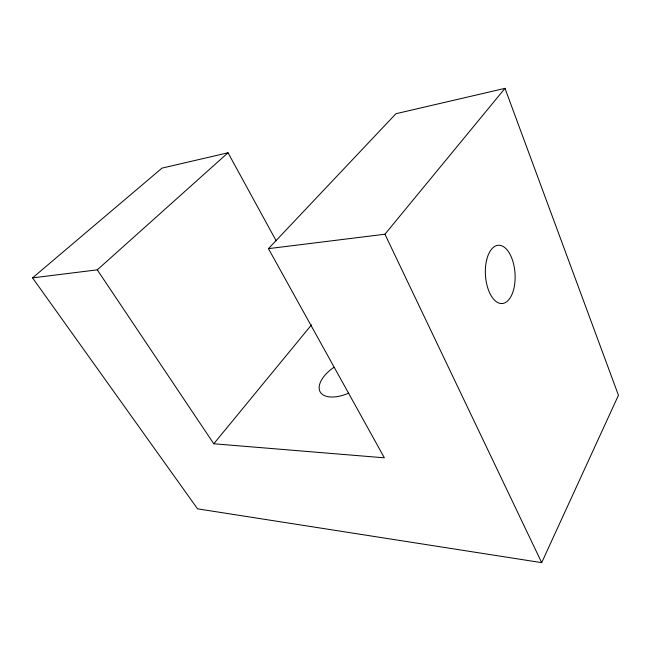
<?xml version="1.0" encoding="UTF-8"?>
<svg xmlns="http://www.w3.org/2000/svg" width="651" height="651" viewBox="0 0 651 651"><rect width="100%" height="100%" fill="white"/><g stroke="black" fill="none" stroke-linecap="round" stroke-linejoin="round"><path stroke-width="0.98" d="M541.681 562.651L618.45 395.255L504.981 88.349L395.954 113.713L268.448 248.649L384.383 457.824L213.788 443.77L97.276 269.848L32.55 277.871L197.554 508.838L541.681 562.651L384.936 234.222L504.981 88.349M213.788 443.77L311.455 324.914M97.276 269.848L228.037 152.773L276.114 240.707M32.55 277.871L162.001 168.129L228.037 152.773M268.448 248.649L384.936 234.222M348.708 393.155A29.979 15.185 -28.8 0 1 320.202 391.959A29.979 15.185 -28.8 0 1 333.898 367.31M486.582 260.27A29.197 14.81 86.3 0 0 501.872 303.545A29.197 14.81 86.3 0 0 512.231 259.383A29.197 14.81 86.3 0 0 486.582 260.27"/></g></svg>
